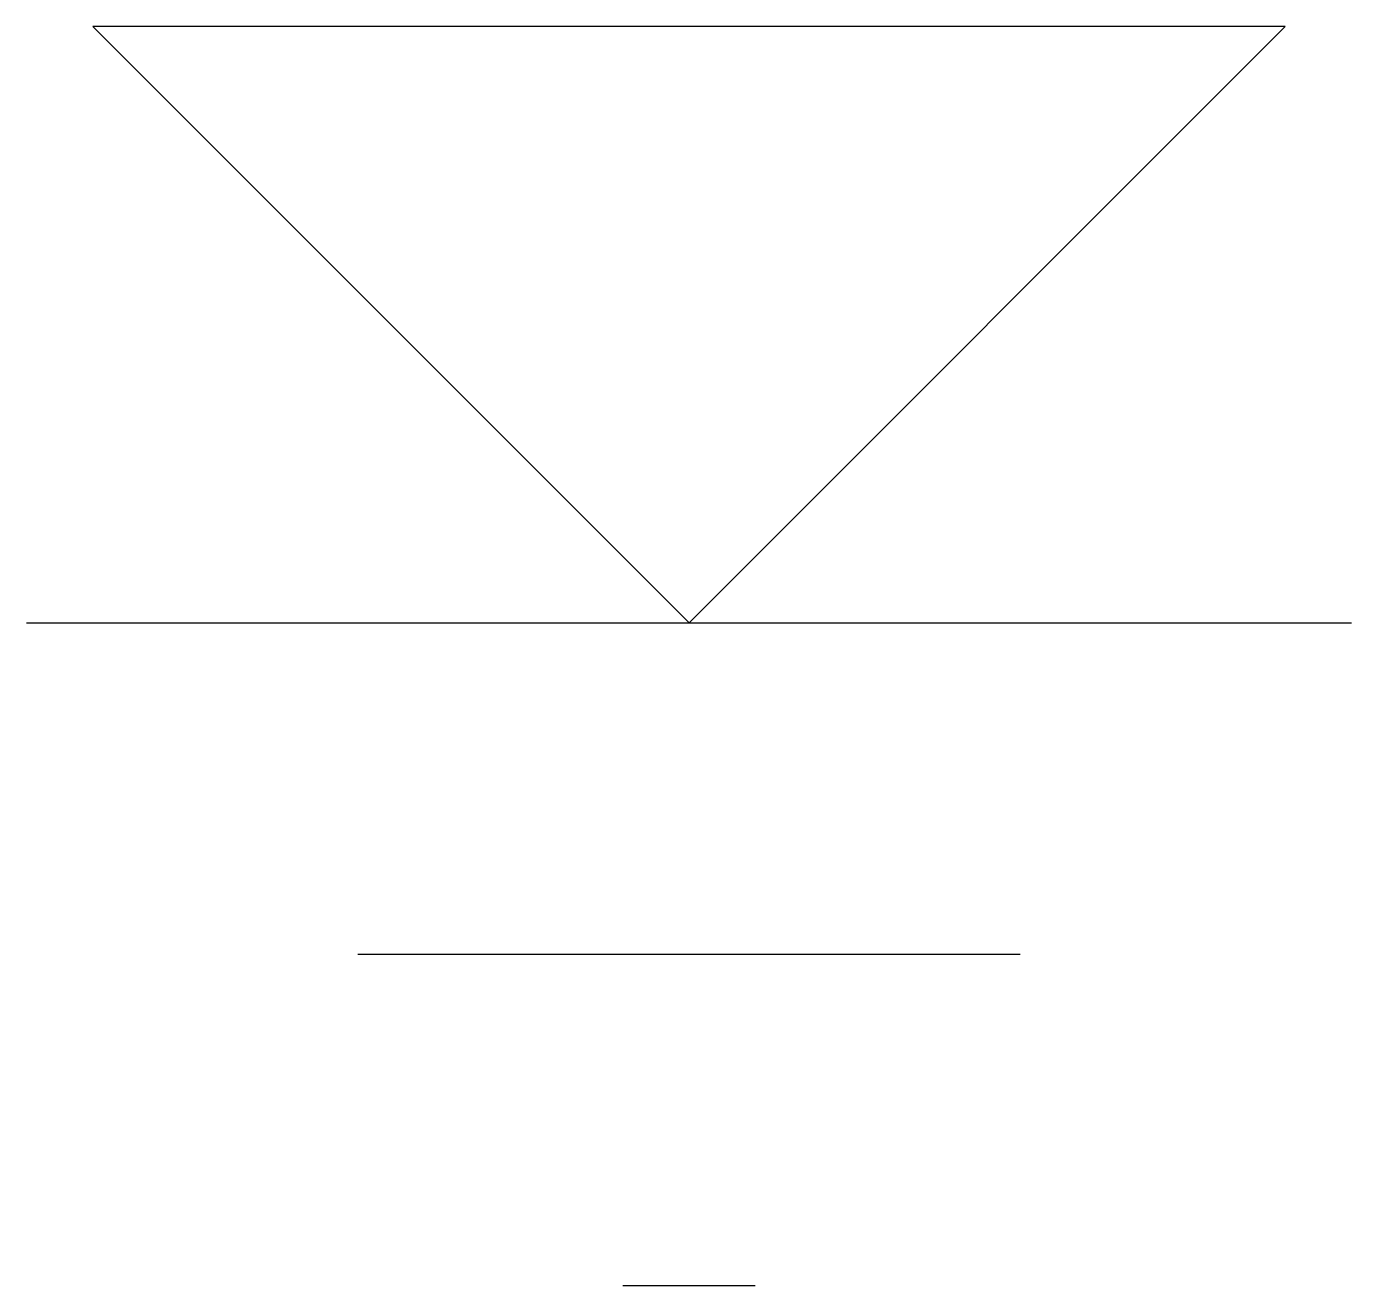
# Model space of a CAD drawing. Extents: x -2.06 to 2.06, y -2.06 to 1.85.
import ezdxf

# ---------------------------------------------------------------- set-up
doc = ezdxf.new("R2010")
doc.units = 0
doc.layers.add('GICAD_POUMIAN', color=7, linetype='CONTINUOUS')
doc.layers.add('GICAD_SHUIWEI', color=7, linetype='CONTINUOUS')

msp = doc.modelspace()

# ---------------------------------------------------------------- linework, layer by layer
at = {"layer": 'GICAD_POUMIAN', "color": 7}
for p, q in [((1.853, 1.853), (-1.853, 1.853)), ((-1.853, 1.853), (0, 0)), ((0, 0), (1.853, 1.853))]:
    msp.add_line(p, q, dxfattribs=at)
at = {"layer": 'GICAD_SHUIWEI', "color": 7}
for p, q in [((-2.0589, 0), (2.0589, 0)), ((-1.0294, -1.0294), (1.0294, -1.0294)), ((-0.2059, -2.0589), (0.2059, -2.0589))]:
    msp.add_line(p, q, dxfattribs=at)

doc.saveas('drawing.dxf')
